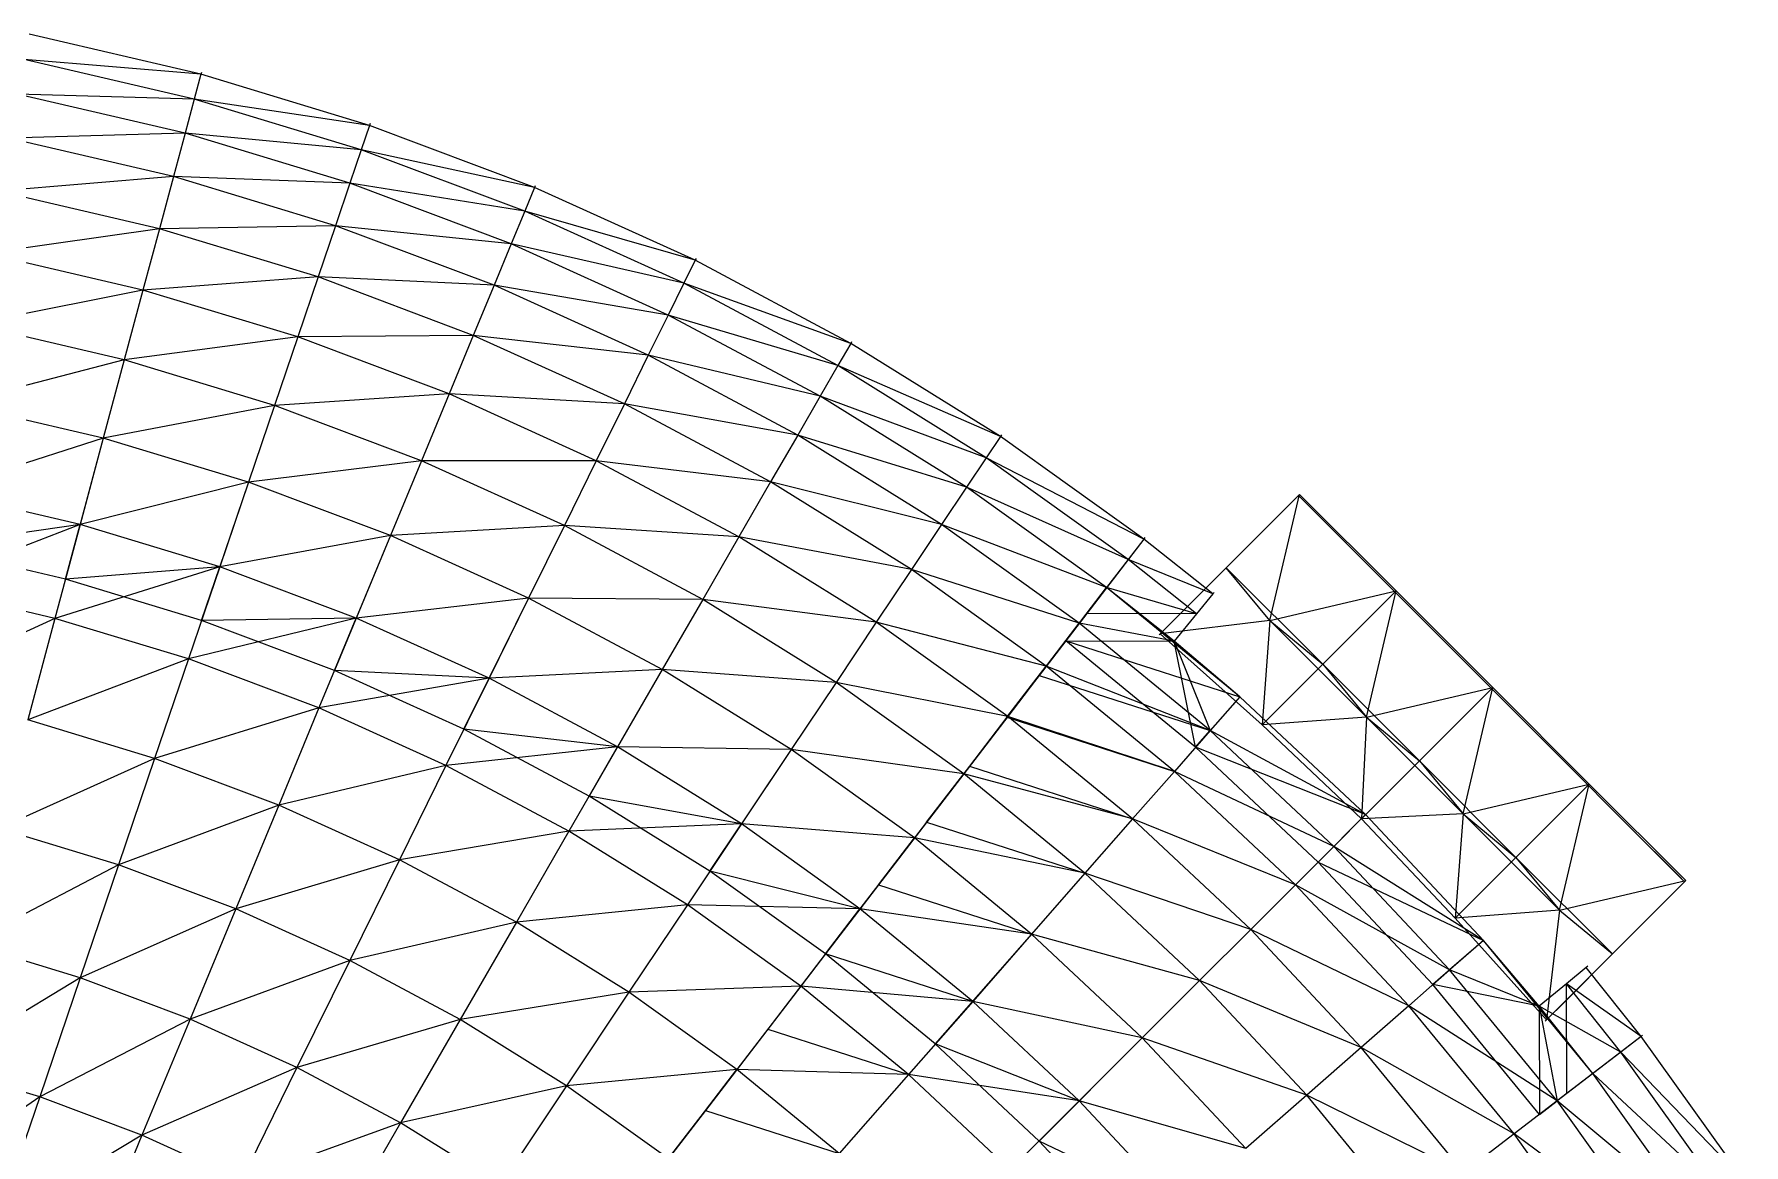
# Model space of a CAD drawing. Extents: x -1560 to 4680, y -1560 to 1560.
# Drawn here: x 307 to 1296, y 886 to 1529 of the extents above; entities that cross this region are included whole.
import ezdxf

# ---------------------------------------------------------------- set-up
doc = ezdxf.new("R2010")
doc.units = 0
doc.header["$MEASUREMENT"] = 0
for name, color, linetype in [('CONNECTOR', 11, 'Continuous'), ('HHST6X6X0.375', 13, 'Continuous'), ('HSST3X3X0.25', 2, 'Continuous'), ('L30X30X3', 1, 'Continuous'), ('TRIO25X148_A', 4, 'Continuous'), ('TRIO25X148_B', 6, 'Continuous'), ('TRIO25X148_C', 96, 'Continuous'), ('TRIO25X148_D', 3, 'Continuous'), ('TRIO25X148_E', 190, 'Continuous'), ('TRIO25X148_F', 52, 'Continuous'), ('TRIO2875X148_A', 140, 'Continuous'), ('TRIO35X148', 30, 'Continuous'), ('TRIO45X148', 5, 'Continuous'), ('W10X22', 82, 'Continuous')]:
    doc.layers.add(name, color=color, linetype=linetype)

msp = doc.modelspace()

# ---------------------------------------------------------------- linework, layer by layer
at = {"layer": 'CONNECTOR'}
for p, q in [((1038.5, 1261.94, 273), (1039.17, 1262.62, 278.92)), ((996.07, 1219.51, 282.67), (996.74, 1220.19, 288.6)), ((957.83, 1181.28, 291.39), (958.51, 1181.95, 297.31)), ((1150.22, 1150.22, 273), (1150.89, 1150.89, 278.92)), ((1261.94, 1038.49, 273), (1262.61, 1039.17, 278.92)), ((1219.51, 996.07, 282.67), (1220.19, 996.74, 288.6)), ((1181.28, 957.83, 291.39), (1181.95, 958.51, 297.31))]:
    msp.add_line(p, q, dxfattribs=at)
at = {"layer": 'HHST6X6X0.375'}
for p, q in [((403.76, 1506.84, 60), (403.47, 1505.76, 68.93)), ((501.45, 1477.21, 60), (501.08, 1476.15, 68.93)), ((596.99, 1441.25, 60), (596.56, 1440.21, 68.93)), ((689.97, 1399.12, 60), (689.47, 1398.11, 68.93)), ((780, 1351, 60), (779.44, 1350.03, 68.93)), ((866.69, 1297.09, 60), (866.07, 1296.16, 68.93)), ((949.67, 1237.63, 60), (948.98, 1236.74, 68.93)), ((989.65, 1205.9, 60), (988.94, 1205.03, 68.93)), ((1205.9, 989.65, 60), (1205.03, 988.94, 68.93)), ((1237.63, 949.67, 60), (1236.74, 948.98, 68.93))]:
    msp.add_line(p, q, dxfattribs=at)
at = {"layer": 'HSST3X3X0.25'}
for p, q in [((996.07, 1219.51, 68), (1038.5, 1261.94, 68)), ((1038.5, 1261.94, 150.5), (996.07, 1219.51, 150.5)), ((1038.5, 1261.94, 220), (996.07, 1219.51, 220)), ((1038.5, 1261.94, 273), (996.07, 1219.51, 282.67)), ((1038.5, 1261.94, 60), (1038.5, 1261.94, 68)), ((1038.5, 1261.94, 68), (1070.31, 1230.12, 68)), ((1038.5, 1261.94, 150.5), (1070.31, 1230.12, 150.5)), ((1070.31, 1230.12, 220), (1038.5, 1261.94, 220)), ((1038.5, 1261.94, 273), (1070.31, 1230.12, 273)), ((1038.5, 1261.94, 220), (1038.5, 1261.94, 273)), ((1038.5, 1261.94, 150.5), (1038.5, 1261.94, 220)), ((1038.5, 1261.94, 68), (1038.5, 1261.94, 150.5)), ((1070.31, 1230.12, 273), (1108.5, 1191.94, 273)), ((1070.31, 1230.12, 220), (1108.5, 1191.94, 220)), ((996.07, 1219.51, 282.67), (957.83, 1181.28, 291.39)), ((996.07, 1219.51, 220), (970.05, 1193.5, 220)), ((996.07, 1219.51, 150.5), (981.95, 1205.39, 150.5)), ((996.07, 1219.51, 68), (981.95, 1205.39, 150.5)), ((996.07, 1219.51, 60), (996.07, 1219.51, 68)), ((996.07, 1219.51, 220), (996.07, 1219.51, 282.67)), ((996.07, 1219.51, 150.5), (996.07, 1219.51, 220)), ((996.07, 1219.51, 68), (996.07, 1219.51, 150.5)), ((981.95, 1205.39, 150.5), (970.05, 1193.5, 220)), ((970.05, 1193.5, 220), (957.83, 1181.28, 291.39)), ((1108.5, 1191.94, 220), (1108.5, 1191.94, 273)), ((1108.5, 1191.94, 273), (1150.22, 1150.22, 273)), ((1108.5, 1191.94, 220), (1150.22, 1150.22, 220)), ((1150.22, 1150.22, 220), (1150.22, 1150.22, 273)), ((1150.22, 1150.22, 273), (1191.94, 1108.5, 273)), ((1150.22, 1150.22, 220), (1191.94, 1108.5, 220)), ((1191.94, 1108.5, 220), (1191.94, 1108.5, 273)), ((1191.94, 1108.5, 273), (1230.12, 1070.32, 273)), ((1191.94, 1108.5, 220), (1230.12, 1070.32, 220)), ((1261.94, 1038.49, 68), (1230.12, 1070.32, 68)), ((1261.94, 1038.49, 150.5), (1230.12, 1070.32, 150.5)), ((1230.12, 1070.32, 220), (1261.94, 1038.49, 220)), ((1258.41, 1042.03, 273), (1230.12, 1070.32, 273)), ((1261.94, 1038.49, 273), (1258.41, 1042.03, 273)), ((1219.51, 996.07, 68), (1261.94, 1038.49, 68)), ((1261.94, 1038.49, 150.5), (1219.51, 996.07, 150.5)), ((1261.94, 1038.49, 220), (1219.51, 996.07, 220)), ((1261.94, 1038.49, 273), (1219.51, 996.07, 282.67)), ((1261.94, 1038.49, 60), (1261.94, 1038.49, 68)), ((1261.94, 1038.49, 220), (1261.94, 1038.49, 273)), ((1261.94, 1038.49, 150.5), (1261.94, 1038.49, 220)), ((1261.94, 1038.49, 68), (1261.94, 1038.49, 150.5)), ((1219.51, 996.07, 282.67), (1181.28, 957.83, 291.39)), ((1219.51, 996.07, 220), (1193.5, 970.05, 220)), ((1219.51, 996.07, 150.5), (1205.39, 981.95, 150.5)), ((1219.51, 996.07, 68), (1205.39, 981.95, 150.5)), ((1219.51, 996.07, 60), (1219.51, 996.07, 68)), ((1219.51, 996.07, 220), (1219.51, 996.07, 282.67)), ((1219.51, 996.07, 150.5), (1219.51, 996.07, 220)), ((1219.51, 996.07, 68), (1219.51, 996.07, 150.5)), ((1205.39, 981.95, 150.5), (1193.5, 970.05, 220)), ((1193.5, 970.05, 220), (1181.28, 957.83, 291.39))]:
    msp.add_line(p, q, dxfattribs=at)
at = {"layer": 'L30X30X3'}
for p, q in [((1038.5, 1261.94, 68), (996.07, 1219.51, 150.5)), ((1038.5, 1261.94, 150.5), (996.07, 1219.51, 220)), ((1038.5, 1261.94, 220), (996.07, 1219.51, 282.67)), ((1070.31, 1230.12, 68), (1038.5, 1261.94, 150.5)), ((1070.31, 1230.12, 150.5), (1038.5, 1261.94, 220)), ((1070.31, 1230.12, 220), (1038.5, 1261.94, 273)), ((325.18, 1213.6, 744.42), (333.67, 1245.29, 767.3)), ((1108.5, 1191.94, 220), (1070.31, 1230.12, 273)), ((403.86, 1189.73, 744.42), (414.41, 1220.8, 767.3)), ((939.93, 1224.94, 162.22), (916.01, 1193.77, 154.74)), ((996.07, 1219.51, 220), (957.83, 1181.28, 291.39)), ((996.07, 1219.51, 150.5), (970.05, 1193.5, 220)), ((903.88, 1177.96, 244.63), (927.48, 1208.72, 254.46)), ((480.81, 1160.77, 744.42), (493.36, 1191.08, 767.3)), ((888.48, 1157.89, 333.15), (911.68, 1188.13, 345.29)), ((1150.22, 1150.22, 220), (1108.5, 1191.94, 273)), ((869.87, 1133.64, 420), (892.59, 1163.24, 434.41)), ((555.7, 1126.84, 744.42), (570.21, 1156.27, 767.3)), ((1150.22, 1150.22, 220), (1191.94, 1108.5, 273)), ((1004.55, 1145.47, 254.46), (978.98, 1116.32, 244.63)), ((870.27, 1134.16, 521.47), (848.12, 1105.29, 504.85)), ((628.21, 1088.08, 744.42), (644.61, 1116.5, 767.3)), ((1191.94, 1108.5, 220), (1230.12, 1070.32, 273)), ((823.31, 1072.95, 587.4), (844.81, 1100.97, 606.18)), ((698.02, 1044.67, 744.42), (716.25, 1071.95, 767.3)), ((1049.9, 1049.9, 244.63), (1077.32, 1077.32, 254.46)), ((1230.12, 1070.32, 68), (1261.94, 1038.49, 150.5)), ((1230.12, 1070.32, 150.5), (1261.94, 1038.49, 220)), ((1230.12, 1070.32, 220), (1258.41, 1042.03, 273)), ((795.52, 1036.74, 667.36), (816.29, 1063.81, 688.22)), ((1261.94, 1038.49, 68), (1219.51, 996.07, 150.5)), ((1261.94, 1038.49, 150.5), (1219.51, 996.07, 220)), ((1261.94, 1038.49, 220), (1219.51, 996.07, 282.67)), ((764.85, 996.78, 744.42), (784.83, 1022.81, 767.3)), ((1145.47, 1004.55, 254.46), (1116.32, 978.98, 244.63)), ((1219.51, 996.07, 220), (1181.28, 957.83, 291.39)), ((1219.51, 996.07, 150.5), (1193.5, 970.05, 220)), ((750.53, 978.11, 843.13), (731.43, 953.22, 818.32)), ((828.41, 944.62, 744.42), (850.04, 969.29, 767.3)), ((1224.94, 939.93, 162.22), (1193.77, 916.01, 154.74)), ((695.36, 906.21, 888.79), (713.52, 929.87, 915.44)), ((1208.72, 927.48, 254.46), (1177.96, 903.88, 244.63)), ((888.42, 888.42, 744.42), (911.62, 911.62, 767.3))]:
    msp.add_line(p, q, dxfattribs=at)
at = {"layer": 'TRIO25X148_A'}
for p, q in [((387.61, 1446.57, 345.29), (379.49, 1416.27, 434.41)), ((379.49, 1416.27, 434.41), (370, 1380.86, 521.47)), ((481.39, 1418.12, 345.29), (471.31, 1388.42, 434.41)), ((471.31, 1388.42, 434.41), (459.52, 1353.71, 521.47)), ((370, 1380.86, 521.47), (359.18, 1340.46, 606.18)), ((573.11, 1383.6, 345.29), (561.1, 1354.62, 434.41)), ((459.52, 1353.71, 521.47), (446.08, 1314.1, 606.18)), ((561.1, 1354.62, 434.41), (547.07, 1320.75, 521.47)), ((359.18, 1340.46, 606.18), (347.05, 1295.21, 688.22)), ((662.37, 1343.16, 345.29), (648.5, 1315.03, 434.41)), ((547.07, 1320.75, 521.47), (531.07, 1282.11, 606.18)), ((446.08, 1314.1, 606.18), (431.02, 1269.74, 688.22)), ((648.5, 1315.03, 434.41), (632.28, 1282.14, 521.47)), ((748.8, 1296.96, 345.29), (733.12, 1269.8, 434.41)), ((347.05, 1295.21, 688.22), (333.67, 1245.29, 767.3)), ((531.07, 1282.11, 606.18), (513.14, 1238.83, 688.22)), ((632.28, 1282.14, 521.47), (613.78, 1244.63, 606.18)), ((431.02, 1269.74, 688.22), (414.41, 1220.8, 767.3)), ((733.12, 1269.8, 434.41), (714.79, 1238.05, 521.47)), ((333.67, 1245.29, 767.3), (319.09, 1190.87, 843.13)), ((513.14, 1238.83, 688.22), (493.36, 1191.08, 767.3)), ((613.78, 1244.63, 606.18), (593.07, 1202.62, 688.22)), ((714.79, 1238.05, 521.47), (693.87, 1201.82, 606.18)), ((832.02, 1245.21, 345.29), (814.6, 1219.13, 434.41)), ((414.41, 1220.8, 767.3), (396.3, 1167.45, 843.13)), ((814.6, 1219.13, 434.41), (794.23, 1188.65, 521.47)), ((593.07, 1202.62, 688.22), (570.21, 1156.27, 767.3)), ((693.87, 1201.82, 606.18), (670.45, 1161.26, 688.22)), ((319.09, 1190.87, 843.13), (303.36, 1132.14, 915.44)), ((493.36, 1191.08, 767.3), (471.8, 1139.03, 843.13)), ((794.23, 1188.65, 521.47), (770.99, 1153.87, 606.18)), ((911.68, 1188.13, 345.29), (892.59, 1163.24, 434.41)), ((396.3, 1167.45, 843.13), (376.75, 1109.88, 915.44)), ((670.45, 1161.26, 688.22), (644.61, 1116.5, 767.3)), ((892.59, 1163.24, 434.41), (870.27, 1134.16, 521.47)), ((570.21, 1156.27, 767.3), (545.29, 1105.73, 843.13)), ((770.99, 1153.87, 606.18), (744.97, 1114.92, 688.22)), ((471.8, 1139.03, 843.13), (448.54, 1082.86, 915.44)), ((870.27, 1134.16, 521.47), (844.81, 1100.97, 606.18)), ((987.44, 1125.96, 345.29), (966.76, 1102.37, 434.41)), ((376.75, 1109.88, 915.44), (355.85, 1048.3, 983.97)), ((644.61, 1116.5, 767.3), (616.44, 1067.7, 843.13)), ((744.97, 1114.92, 688.22), (716.25, 1071.95, 767.3)), ((545.29, 1105.73, 843.13), (518.4, 1051.21, 915.44)), ((844.81, 1100.97, 606.18), (816.29, 1063.81, 688.22)), ((966.76, 1102.37, 434.41), (942.58, 1074.81, 521.47)), ((448.54, 1082.86, 915.44), (423.65, 1022.78, 983.97)), ((716.25, 1071.95, 767.3), (684.95, 1025.1, 843.13)), ((942.58, 1074.81, 521.47), (915, 1043.36, 606.18)), ((616.44, 1067.7, 843.13), (586.04, 1015.05, 915.44)), ((816.29, 1063.81, 688.22), (784.83, 1022.81, 767.3)), ((1058.96, 1058.96, 345.29), (1036.78, 1036.78, 434.41)), ((518.4, 1051.21, 915.44), (489.64, 992.88, 983.97)), ((355.85, 1048.3, 983.97), (333.66, 982.93, 1048.46)), ((915, 1043.36, 606.18), (884.12, 1008.15, 688.22)), ((1036.78, 1036.78, 434.41), (1010.86, 1010.86, 521.47)), ((423.65, 1022.78, 983.97), (397.23, 959, 1048.46)), ((684.95, 1025.1, 843.13), (651.17, 974.55, 915.44)), ((784.83, 1022.81, 767.3), (750.53, 978.11, 843.13)), ((586.04, 1015.05, 915.44), (553.53, 958.73, 983.97)), ((1010.86, 1010.86, 521.47), (981.28, 981.28, 606.18)), ((884.12, 1008.15, 688.22), (850.04, 969.29, 767.3)), ((489.64, 992.88, 983.97), (459.1, 930.97, 1048.46)), ((333.66, 982.93, 1048.46), (310.27, 914.01, 1108.7)), ((981.28, 981.28, 606.18), (948.16, 948.16, 688.22)), ((1125.96, 987.44, 345.29), (1102.37, 966.76, 434.41)), ((651.17, 974.55, 915.44), (615.04, 920.48, 983.97)), ((750.53, 978.11, 843.13), (713.52, 929.87, 915.44)), ((850.04, 969.29, 767.3), (812.89, 926.93, 843.13)), ((1102.37, 966.76, 434.41), (1074.81, 942.58, 521.47)), ((397.23, 959, 1048.46), (369.38, 891.76, 1108.7)), ((553.53, 958.73, 983.97), (519.01, 898.95, 1048.46)), ((948.16, 948.16, 688.22), (911.62, 911.62, 767.3)), ((1074.81, 942.58, 521.47), (1043.36, 915, 606.18)), ((459.1, 930.97, 1048.46), (426.91, 865.7, 1108.7)), ((713.52, 929.87, 915.44), (673.93, 878.28, 983.97)), ((615.04, 920.48, 983.97), (576.69, 863.08, 1048.46)), ((812.89, 926.93, 843.13), (772.81, 881.22, 915.44)), ((310.27, 914.01, 1108.7), (285.75, 841.79, 1164.45)), ((911.62, 911.62, 767.3), (871.78, 871.78, 843.13)), ((1043.36, 915, 606.18), (1008.15, 884.12, 688.22)), ((1188.13, 911.68, 345.29), (1163.24, 892.59, 434.41)), ((369.38, 891.76, 1108.7), (340.19, 821.3, 1164.45)), ((519.01, 898.95, 1048.46), (482.62, 835.92, 1108.7)), ((1163.24, 892.59, 434.41), (1134.16, 870.27, 521.47))]:
    msp.add_line(p, q, dxfattribs=at)
at = {"layer": 'TRIO25X148_B'}
for p, q in [((347.05, 1295.21, 688.22), (325.18, 1213.6, 744.42)), ((431.02, 1269.74, 688.22), (403.86, 1189.73, 744.42)), ((333.67, 1245.29, 767.3), (245.11, 1232.27, 744.42)), ((513.14, 1238.83, 688.22), (480.81, 1160.77, 744.42)), ((414.41, 1220.8, 767.3), (325.18, 1213.6, 744.42)), ((939.93, 1224.94, 162.22), (903.88, 1177.96, 244.63)), ((927.48, 1208.72, 254.46), (888.48, 1157.89, 333.15)), ((593.07, 1202.62, 688.22), (555.7, 1126.84, 744.42)), ((493.36, 1191.08, 767.3), (403.86, 1189.73, 744.42)), ((911.68, 1188.13, 345.29), (869.87, 1133.64, 420)), ((979.51, 1193.53, 162.22), (916.01, 1193.77, 154.74)), ((903.88, 1177.96, 244.63), (1004.55, 1145.47, 254.46)), ((903.88, 1177.96, 244.63), (966.53, 1177.72, 254.46)), ((978.98, 1116.32, 244.63), (966.53, 1177.72, 254.46)), ((570.21, 1156.27, 767.3), (480.81, 1160.77, 744.42)), ((670.45, 1161.26, 688.22), (628.21, 1088.08, 744.42)), ((892.59, 1163.24, 434.41), (848.12, 1105.29, 504.85)), ((888.48, 1157.89, 333.15), (987.44, 1125.96, 345.29)), ((870.27, 1134.16, 521.47), (823.31, 1072.95, 587.4)), ((869.87, 1133.64, 420), (966.76, 1102.37, 434.41)), ((644.61, 1116.5, 767.3), (555.7, 1126.84, 744.42)), ((978.98, 1116.32, 244.63), (987.44, 1125.96, 345.29)), ((744.97, 1114.92, 688.22), (698.02, 1044.67, 744.42)), ((1077.32, 1077.32, 254.46), (978.98, 1116.32, 244.63)), ((844.81, 1100.97, 606.18), (795.52, 1036.74, 667.36)), ((848.12, 1105.29, 504.85), (942.58, 1074.81, 521.47)), ((716.25, 1071.95, 767.3), (628.21, 1088.08, 744.42)), ((823.31, 1072.95, 587.4), (915, 1043.36, 606.18)), ((816.29, 1063.81, 688.22), (764.85, 996.78, 744.42)), ((1049.9, 1049.9, 244.63), (1058.96, 1058.96, 345.29)), ((1049.9, 1049.9, 244.63), (1145.47, 1004.55, 254.46)), ((784.83, 1022.81, 767.3), (698.02, 1044.67, 744.42)), ((795.52, 1036.74, 667.36), (884.12, 1008.15, 688.22)), ((784.83, 1022.81, 767.3), (731.43, 953.22, 818.32)), ((884.12, 1008.15, 688.22), (828.41, 944.62, 744.42)), ((850.04, 969.29, 767.3), (764.85, 996.78, 744.42)), ((1116.32, 978.98, 244.63), (1125.96, 987.44, 345.29)), ((1193.77, 916.01, 154.74), (1193.53, 979.51, 162.22)), ((750.53, 978.11, 843.13), (695.36, 906.21, 888.79)), ((1177.72, 966.53, 254.46), (1116.32, 978.98, 244.63)), ((1177.72, 966.53, 254.46), (1177.96, 903.88, 244.63)), ((731.43, 953.22, 818.32), (812.89, 926.93, 843.13)), ((911.62, 911.62, 767.3), (828.41, 944.62, 744.42)), ((948.16, 948.16, 688.22), (888.42, 888.42, 744.42)), ((713.52, 929.87, 915.44), (656.78, 855.93, 955.58)), ((695.36, 906.21, 888.79), (772.81, 881.22, 915.44)), ((969.29, 850.04, 767.3), (888.42, 888.42, 744.42))]:
    msp.add_line(p, q, dxfattribs=at)
at = {"layer": 'TRIO25X148_C'}
for p, q in [((403.47, 1505.76, 68.93), (304.12, 1528.92, 68.93)), ((399.62, 1491.39, 162.22), (301.22, 1514.34, 162.22)), ((501.08, 1476.15, 68.93), (403.47, 1505.76, 68.93)), ((394.33, 1471.64, 254.46), (297.23, 1494.28, 254.46)), ((496.3, 1462.06, 162.22), (399.62, 1491.39, 162.22)), ((596.56, 1440.21, 68.93), (501.08, 1476.15, 68.93)), ((387.61, 1446.57, 345.29), (292.17, 1468.82, 345.29)), ((489.73, 1442.7, 254.46), (394.33, 1471.64, 254.46)), ((590.87, 1426.47, 162.22), (496.3, 1462.06, 162.22)), ((481.39, 1418.12, 345.29), (387.61, 1446.57, 345.29)), ((379.49, 1416.27, 434.41), (286.05, 1438.06, 434.41)), ((583.04, 1407.58, 254.46), (489.73, 1442.7, 254.46)), ((689.47, 1398.11, 68.93), (596.56, 1440.21, 68.93)), ((682.9, 1384.78, 162.22), (590.87, 1426.47, 162.22)), ((471.31, 1388.42, 434.41), (379.49, 1416.27, 434.41)), ((573.11, 1383.6, 345.29), (481.39, 1418.12, 345.29)), ((673.85, 1366.43, 254.46), (583.04, 1407.58, 254.46)), ((370, 1380.86, 521.47), (278.9, 1402.1, 521.47)), ((779.44, 1350.03, 68.93), (689.47, 1398.11, 68.93)), ((561.1, 1354.62, 434.41), (471.31, 1388.42, 434.41)), ((772, 1337.15, 162.22), (682.9, 1384.78, 162.22)), ((459.52, 1353.71, 521.47), (370, 1380.86, 521.47)), ((662.37, 1343.16, 345.29), (573.11, 1383.6, 345.29)), ((761.78, 1319.44, 254.46), (673.85, 1366.43, 254.46)), ((359.18, 1340.46, 606.18), (270.74, 1361.08, 606.18)), ((547.07, 1320.75, 521.47), (459.52, 1353.71, 521.47)), ((648.5, 1315.03, 434.41), (561.1, 1354.62, 434.41)), ((866.07, 1296.16, 68.93), (779.44, 1350.03, 68.93)), ((446.08, 1314.1, 606.18), (359.18, 1340.46, 606.18)), ((748.8, 1296.96, 345.29), (662.37, 1343.16, 345.29)), ((857.8, 1283.79, 162.22), (772, 1337.15, 162.22)), ((632.28, 1282.14, 521.47), (547.07, 1320.75, 521.47)), ((846.44, 1266.79, 254.46), (761.78, 1319.44, 254.46)), ((347.05, 1295.21, 688.22), (261.6, 1315.14, 688.22)), ((531.07, 1282.11, 606.18), (446.08, 1314.1, 606.18)), ((733.12, 1269.8, 434.41), (648.5, 1315.03, 434.41)), ((832.02, 1245.21, 345.29), (748.8, 1296.96, 345.29)), ((948.98, 1236.74, 68.93), (866.07, 1296.16, 68.93)), ((431.02, 1269.74, 688.22), (347.05, 1295.21, 688.22)), ((613.78, 1244.63, 606.18), (531.07, 1282.11, 606.18)), ((714.79, 1238.05, 521.47), (632.28, 1282.14, 521.47)), ((939.93, 1224.94, 162.22), (857.8, 1283.79, 162.22)), ((513.14, 1238.83, 688.22), (431.02, 1269.74, 688.22)), ((814.6, 1219.13, 434.41), (733.12, 1269.8, 434.41)), ((927.48, 1208.72, 254.46), (846.44, 1266.79, 254.46)), ((333.67, 1245.29, 767.3), (251.51, 1264.45, 767.3)), ((414.41, 1220.8, 767.3), (333.67, 1245.29, 767.3)), ((593.07, 1202.62, 688.22), (513.14, 1238.83, 688.22)), ((693.87, 1201.82, 606.18), (613.78, 1244.63, 606.18)), ((794.23, 1188.65, 521.47), (714.79, 1238.05, 521.47)), ((911.68, 1188.13, 345.29), (832.02, 1245.21, 345.29)), ((988.94, 1205.03, 68.93), (948.98, 1236.74, 68.93)), ((493.36, 1191.08, 767.3), (414.41, 1220.8, 767.3)), ((892.59, 1163.24, 434.41), (814.6, 1219.13, 434.41)), ((979.51, 1193.53, 162.22), (939.93, 1224.94, 162.22)), ((319.09, 1190.87, 843.13), (240.52, 1209.19, 843.13)), ((1004.55, 1145.47, 254.46), (927.48, 1208.72, 254.46)), ((966.53, 1177.72, 254.46), (927.48, 1208.72, 254.46)), ((670.45, 1161.26, 688.22), (593.07, 1202.62, 688.22)), ((770.99, 1153.87, 606.18), (693.87, 1201.82, 606.18)), ((396.3, 1167.45, 843.13), (319.09, 1190.87, 843.13)), ((570.21, 1156.27, 767.3), (493.36, 1191.08, 767.3)), ((870.27, 1134.16, 521.47), (794.23, 1188.65, 521.47)), ((987.44, 1125.96, 345.29), (911.68, 1188.13, 345.29)), ((1004.55, 1145.47, 254.46), (966.53, 1177.72, 254.46)), ((471.8, 1139.03, 843.13), (396.3, 1167.45, 843.13)), ((744.97, 1114.92, 688.22), (670.45, 1161.26, 688.22)), ((966.76, 1102.37, 434.41), (892.59, 1163.24, 434.41)), ((644.61, 1116.5, 767.3), (570.21, 1156.27, 767.3)), ((844.81, 1100.97, 606.18), (770.99, 1153.87, 606.18)), ((545.29, 1105.73, 843.13), (471.8, 1139.03, 843.13)), ((1077.32, 1077.32, 254.46), (1004.55, 1145.47, 254.46)), ((376.75, 1109.88, 915.44), (303.36, 1132.14, 915.44)), ((942.58, 1074.81, 521.47), (870.27, 1134.16, 521.47)), ((1058.96, 1058.96, 345.29), (987.44, 1125.96, 345.29)), ((448.54, 1082.86, 915.44), (376.75, 1109.88, 915.44)), ((716.25, 1071.95, 767.3), (644.61, 1116.5, 767.3)), ((816.29, 1063.81, 688.22), (744.97, 1114.92, 688.22)), ((616.44, 1067.7, 843.13), (545.29, 1105.73, 843.13)), ((915, 1043.36, 606.18), (844.81, 1100.97, 606.18)), ((1036.78, 1036.78, 434.41), (966.76, 1102.37, 434.41)), ((518.4, 1051.21, 915.44), (448.54, 1082.86, 915.44)), ((355.85, 1048.3, 983.97), (286.52, 1069.33, 983.97)), ((784.83, 1022.81, 767.3), (716.25, 1071.95, 767.3)), ((1010.86, 1010.86, 521.47), (942.58, 1074.81, 521.47)), ((1145.47, 1004.55, 254.46), (1077.32, 1077.32, 254.46)), ((684.95, 1025.1, 843.13), (616.44, 1067.7, 843.13)), ((884.12, 1008.15, 688.22), (816.29, 1063.81, 688.22)), ((1125.96, 987.44, 345.29), (1058.96, 1058.96, 345.29)), ((586.04, 1015.05, 915.44), (518.4, 1051.21, 915.44)), ((423.65, 1022.78, 983.97), (355.85, 1048.3, 983.97)), ((981.28, 981.28, 606.18), (915, 1043.36, 606.18)), ((1102.37, 966.76, 434.41), (1036.78, 1036.78, 434.41)), ((489.64, 992.88, 983.97), (423.65, 1022.78, 983.97)), ((750.53, 978.11, 843.13), (684.95, 1025.1, 843.13)), ((850.04, 969.29, 767.3), (784.83, 1022.81, 767.3)), ((651.17, 974.55, 915.44), (586.04, 1015.05, 915.44)), ((1074.81, 942.58, 521.47), (1010.86, 1010.86, 521.47)), ((333.66, 982.93, 1048.46), (268.66, 1002.65, 1048.46)), ((948.16, 948.16, 688.22), (884.12, 1008.15, 688.22)), ((1208.72, 927.48, 254.46), (1145.47, 1004.55, 254.46)), ((1177.72, 966.53, 254.46), (1145.47, 1004.55, 254.46)), ((553.53, 958.73, 983.97), (489.64, 992.88, 983.97)), ((397.23, 959, 1048.46), (333.66, 982.93, 1048.46)), ((1043.36, 915, 606.18), (981.28, 981.28, 606.18)), ((1188.13, 911.68, 345.29), (1125.96, 987.44, 345.29)), ((1224.94, 939.93, 162.22), (1193.53, 979.51, 162.22)), ((1236.74, 948.98, 68.93), (1205.03, 988.94, 68.93)), ((713.52, 929.87, 915.44), (651.17, 974.55, 915.44)), ((812.89, 926.93, 843.13), (750.53, 978.11, 843.13)), ((911.62, 911.62, 767.3), (850.04, 969.29, 767.3)), ((1163.24, 892.59, 434.41), (1102.37, 966.76, 434.41)), ((1208.72, 927.48, 254.46), (1177.72, 966.53, 254.46)), ((459.1, 930.97, 1048.46), (397.23, 959, 1048.46)), ((615.04, 920.48, 983.97), (553.53, 958.73, 983.97)), ((1008.15, 884.12, 688.22), (948.16, 948.16, 688.22)), ((1134.16, 870.27, 521.47), (1074.81, 942.58, 521.47)), ((1283.79, 857.8, 162.22), (1224.94, 939.93, 162.22)), ((1296.16, 866.07, 68.93), (1236.74, 948.98, 68.93)), ((310.27, 914.01, 1108.7), (249.82, 932.35, 1108.7)), ((519.01, 898.95, 1048.46), (459.1, 930.97, 1048.46)), ((772.81, 881.22, 915.44), (713.52, 929.87, 915.44)), ((673.93, 878.28, 983.97), (615.04, 920.48, 983.97)), ((871.78, 871.78, 843.13), (812.89, 926.93, 843.13)), ((1266.79, 846.44, 254.46), (1208.72, 927.48, 254.46)), ((369.38, 891.76, 1108.7), (310.27, 914.01, 1108.7)), ((969.29, 850.04, 767.3), (911.62, 911.62, 767.3)), ((1100.97, 844.81, 606.18), (1043.36, 915, 606.18)), ((1245.21, 832.02, 345.29), (1188.13, 911.68, 345.29)), ((426.91, 865.7, 1108.7), (369.38, 891.76, 1108.7)), ((576.69, 863.08, 1048.46), (519.01, 898.95, 1048.46)), ((1219.13, 814.6, 434.41), (1163.24, 892.59, 434.41))]:
    msp.add_line(p, q, dxfattribs=at)
at = {"layer": 'TRIO25X148_D'}
for p, q in [((394.33, 1471.64, 254.46), (292.17, 1468.82, 345.29)), ((387.61, 1446.57, 345.29), (286.05, 1438.06, 434.41)), ((489.73, 1442.7, 254.46), (387.61, 1446.57, 345.29)), ((379.49, 1416.27, 434.41), (278.9, 1402.1, 521.47)), ((481.39, 1418.12, 345.29), (379.49, 1416.27, 434.41)), ((583.04, 1407.58, 254.46), (481.39, 1418.12, 345.29)), ((471.31, 1388.42, 434.41), (370, 1380.86, 521.47)), ((573.11, 1383.6, 345.29), (471.31, 1388.42, 434.41)), ((370, 1380.86, 521.47), (270.74, 1361.08, 606.18)), ((673.85, 1366.43, 254.46), (573.11, 1383.6, 345.29)), ((459.52, 1353.71, 521.47), (359.18, 1340.46, 606.18)), ((561.1, 1354.62, 434.41), (459.52, 1353.71, 521.47)), ((662.37, 1343.16, 345.29), (561.1, 1354.62, 434.41)), ((359.18, 1340.46, 606.18), (261.6, 1315.14, 688.22)), ((761.78, 1319.44, 254.46), (662.37, 1343.16, 345.29)), ((547.07, 1320.75, 521.47), (446.08, 1314.1, 606.18)), ((648.5, 1315.03, 434.41), (547.07, 1320.75, 521.47)), ((446.08, 1314.1, 606.18), (347.05, 1295.21, 688.22)), ((748.8, 1296.96, 345.29), (648.5, 1315.03, 434.41)), ((846.44, 1266.79, 254.46), (748.8, 1296.96, 345.29)), ((347.05, 1295.21, 688.22), (251.51, 1264.45, 767.3)), ((531.07, 1282.11, 606.18), (431.02, 1269.74, 688.22)), ((632.28, 1282.14, 521.47), (531.07, 1282.11, 606.18)), ((733.12, 1269.8, 434.41), (632.28, 1282.14, 521.47)), ((431.02, 1269.74, 688.22), (333.67, 1245.29, 767.3)), ((832.02, 1245.21, 345.29), (733.12, 1269.8, 434.41)), ((333.67, 1245.29, 767.3), (240.52, 1209.19, 843.13)), ((513.14, 1238.83, 688.22), (414.41, 1220.8, 767.3)), ((613.78, 1244.63, 606.18), (513.14, 1238.83, 688.22)), ((714.79, 1238.05, 521.47), (613.78, 1244.63, 606.18)), ((814.6, 1219.13, 434.41), (714.79, 1238.05, 521.47)), ((414.41, 1220.8, 767.3), (319.09, 1190.87, 843.13)), ((911.68, 1188.13, 345.29), (814.6, 1219.13, 434.41)), ((593.07, 1202.62, 688.22), (493.36, 1191.08, 767.3)), ((693.87, 1201.82, 606.18), (593.07, 1202.62, 688.22)), ((794.23, 1188.65, 521.47), (693.87, 1201.82, 606.18)), ((319.09, 1190.87, 843.13), (228.66, 1149.56, 915.44)), ((493.36, 1191.08, 767.3), (396.3, 1167.45, 843.13)), ((892.59, 1163.24, 434.41), (794.23, 1188.65, 521.47)), ((396.3, 1167.45, 843.13), (303.36, 1132.14, 915.44)), ((670.45, 1161.26, 688.22), (570.21, 1156.27, 767.3)), ((770.99, 1153.87, 606.18), (670.45, 1161.26, 688.22)), ((987.44, 1125.96, 345.29), (892.59, 1163.24, 434.41)), ((570.21, 1156.27, 767.3), (471.8, 1139.03, 843.13)), ((870.27, 1134.16, 521.47), (770.99, 1153.87, 606.18)), ((471.8, 1139.03, 843.13), (376.75, 1109.88, 915.44)), ((966.76, 1102.37, 434.41), (870.27, 1134.16, 521.47)), ((376.75, 1109.88, 915.44), (286.52, 1069.33, 983.97)), ((644.61, 1116.5, 767.3), (545.29, 1105.73, 843.13)), ((744.97, 1114.92, 688.22), (644.61, 1116.5, 767.3)), ((844.81, 1100.97, 606.18), (744.97, 1114.92, 688.22)), ((545.29, 1105.73, 843.13), (448.54, 1082.86, 915.44)), ((942.58, 1074.81, 521.47), (844.81, 1100.97, 606.18)), ((1058.96, 1058.96, 345.29), (966.76, 1102.37, 434.41)), ((448.54, 1082.86, 915.44), (355.85, 1048.3, 983.97)), ((716.25, 1071.95, 767.3), (616.44, 1067.7, 843.13)), ((816.29, 1063.81, 688.22), (716.25, 1071.95, 767.3)), ((1036.78, 1036.78, 434.41), (942.58, 1074.81, 521.47)), ((616.44, 1067.7, 843.13), (518.4, 1051.21, 915.44)), ((915, 1043.36, 606.18), (816.29, 1063.81, 688.22)), ((518.4, 1051.21, 915.44), (423.65, 1022.78, 983.97)), ((355.85, 1048.3, 983.97), (268.66, 1002.65, 1048.46)), ((1010.86, 1010.86, 521.47), (915, 1043.36, 606.18)), ((1125.96, 987.44, 345.29), (1036.78, 1036.78, 434.41)), ((423.65, 1022.78, 983.97), (333.66, 982.93, 1048.46)), ((684.95, 1025.1, 843.13), (586.04, 1015.05, 915.44)), ((784.83, 1022.81, 767.3), (684.95, 1025.1, 843.13)), ((884.12, 1008.15, 688.22), (784.83, 1022.81, 767.3)), ((586.04, 1015.05, 915.44), (489.64, 992.88, 983.97)), ((1102.37, 966.76, 434.41), (1010.86, 1010.86, 521.47)), ((981.28, 981.28, 606.18), (884.12, 1008.15, 688.22)), ((489.64, 992.88, 983.97), (397.23, 959, 1048.46)), ((333.66, 982.93, 1048.46), (249.82, 932.35, 1108.7)), ((1074.81, 942.58, 521.47), (981.28, 981.28, 606.18)), ((651.17, 974.55, 915.44), (553.53, 958.73, 983.97)), ((750.53, 978.11, 843.13), (651.17, 974.55, 915.44)), ((850.04, 969.29, 767.3), (750.53, 978.11, 843.13)), ((948.16, 948.16, 688.22), (850.04, 969.29, 767.3)), ((1188.13, 911.68, 345.29), (1102.37, 966.76, 434.41)), ((397.23, 959, 1048.46), (310.27, 914.01, 1108.7)), ((553.53, 958.73, 983.97), (459.1, 930.97, 1048.46)), ((1043.36, 915, 606.18), (948.16, 948.16, 688.22)), ((1163.24, 892.59, 434.41), (1074.81, 942.58, 521.47)), ((459.1, 930.97, 1048.46), (369.38, 891.76, 1108.7)), ((713.52, 929.87, 915.44), (615.04, 920.48, 983.97)), ((812.89, 926.93, 843.13), (713.52, 929.87, 915.44)), ((615.04, 920.48, 983.97), (519.01, 898.95, 1048.46)), ((911.62, 911.62, 767.3), (812.89, 926.93, 843.13)), ((310.27, 914.01, 1108.7), (230.08, 858.68, 1164.45)), ((1008.15, 884.12, 688.22), (911.62, 911.62, 767.3)), ((1134.16, 870.27, 521.47), (1043.36, 915, 606.18)), ((369.38, 891.76, 1108.7), (285.75, 841.79, 1164.45)), ((519.01, 898.95, 1048.46), (426.91, 865.7, 1108.7)), ((1245.21, 832.02, 345.29), (1163.24, 892.59, 434.41))]:
    msp.add_line(p, q, dxfattribs=at)
at = {"layer": 'TRIO25X148_E'}
for p, q in [((1039.17, 1262.62, 278.92), (996.74, 1220.19, 288.6)), ((1021.97, 1189.56, 264.9), (1039.17, 1262.62, 278.92)), ((1039.17, 1262.62, 278.92), (1095.03, 1206.75, 278.92)), ((996.74, 1220.19, 288.6), (958.51, 1181.95, 297.31)), ((1052.6, 1164.33, 288.6), (996.74, 1220.19, 288.6)), ((1021.97, 1189.56, 264.9), (996.74, 1220.19, 288.6)), ((1021.97, 1189.56, 264.9), (1095.03, 1206.75, 278.92)), ((1052.6, 1164.33, 288.6), (1095.03, 1206.75, 278.92)), ((1077.83, 1133.7, 264.9), (1095.03, 1206.75, 278.92)), ((1095.03, 1206.75, 278.92), (1150.89, 1150.89, 278.92)), ((1021.97, 1189.56, 264.9), (958.51, 1181.95, 297.31)), ((1021.97, 1189.56, 264.9), (1017.47, 1129.19, 296.61)), ((1021.97, 1189.56, 264.9), (1052.6, 1164.33, 288.6)), ((1077.83, 1133.7, 264.9), (1021.97, 1189.56, 264.9)), ((1017.47, 1129.19, 296.61), (958.51, 1181.95, 297.31)), ((1017.47, 1129.19, 296.61), (1052.6, 1164.33, 288.6)), ((1108.47, 1108.47, 288.6), (1052.6, 1164.33, 288.6)), ((1052.6, 1164.33, 288.6), (1077.83, 1133.7, 264.9)), ((1077.83, 1133.7, 264.9), (1150.89, 1150.89, 278.92)), ((1150.89, 1150.89, 278.92), (1108.47, 1108.47, 288.6)), ((1133.7, 1077.83, 264.9), (1150.89, 1150.89, 278.92)), ((1150.89, 1150.89, 278.92), (1206.75, 1095.03, 278.92)), ((1077.83, 1133.7, 264.9), (1017.47, 1129.19, 296.61)), ((1074.97, 1074.97, 296.23), (1017.47, 1129.19, 296.61)), ((1077.83, 1133.7, 264.9), (1074.97, 1074.97, 296.23)), ((1077.83, 1133.7, 264.9), (1133.7, 1077.83, 264.9)), ((1077.83, 1133.7, 264.9), (1108.47, 1108.47, 288.6)), ((1108.47, 1108.47, 288.6), (1074.97, 1074.97, 296.23)), ((1164.33, 1052.6, 288.6), (1108.47, 1108.47, 288.6)), ((1108.47, 1108.47, 288.6), (1133.7, 1077.83, 264.9)), ((1133.7, 1077.83, 264.9), (1206.75, 1095.03, 278.92)), ((1164.33, 1052.6, 288.6), (1206.75, 1095.03, 278.92)), ((1189.56, 1021.97, 264.9), (1206.75, 1095.03, 278.92)), ((1262.61, 1039.17, 278.92), (1206.75, 1095.03, 278.92)), ((1133.7, 1077.83, 264.9), (1074.97, 1074.97, 296.23)), ((1129.19, 1017.47, 296.61), (1074.97, 1074.97, 296.23)), ((1133.7, 1077.83, 264.9), (1129.19, 1017.47, 296.61)), ((1133.7, 1077.83, 264.9), (1189.56, 1021.97, 264.9)), ((1133.7, 1077.83, 264.9), (1164.33, 1052.6, 288.6)), ((1129.19, 1017.47, 296.61), (1164.33, 1052.6, 288.6)), ((1220.19, 996.74, 288.6), (1164.33, 1052.6, 288.6)), ((1164.33, 1052.6, 288.6), (1189.56, 1021.97, 264.9)), ((1189.56, 1021.97, 264.9), (1262.61, 1039.17, 278.92)), ((1262.61, 1039.17, 278.92), (1220.19, 996.74, 288.6)), ((1189.56, 1021.97, 264.9), (1129.19, 1017.47, 296.61)), ((1189.56, 1021.97, 264.9), (1181.95, 958.51, 297.31)), ((1189.56, 1021.97, 264.9), (1220.19, 996.74, 288.6)), ((1181.95, 958.51, 297.31), (1129.19, 1017.47, 296.61)), ((1220.19, 996.74, 288.6), (1181.95, 958.51, 297.31))]:
    msp.add_line(p, q, dxfattribs=at)
at = {"layer": 'TRIO25X148_F'}
for p, q in [((325.18, 1213.6, 744.42), (245.11, 1232.27, 744.42)), ((403.86, 1189.73, 744.42), (325.18, 1213.6, 744.42)), ((480.81, 1160.77, 744.42), (403.86, 1189.73, 744.42)), ((978.98, 1116.32, 244.63), (903.88, 1177.96, 244.63)), ((555.7, 1126.84, 744.42), (480.81, 1160.77, 744.42)), ((628.21, 1088.08, 744.42), (555.7, 1126.84, 744.42)), ((1049.9, 1049.9, 244.63), (978.98, 1116.32, 244.63)), ((698.02, 1044.67, 744.42), (628.21, 1088.08, 744.42)), ((823.31, 1072.95, 587.4), (795.52, 1036.74, 667.36)), ((1116.32, 978.98, 244.63), (1049.9, 1049.9, 244.63)), ((764.85, 996.78, 744.42), (698.02, 1044.67, 744.42)), ((795.52, 1036.74, 667.36), (764.85, 996.78, 744.42)), ((764.85, 996.78, 744.42), (731.43, 953.22, 818.32)), ((828.41, 944.62, 744.42), (764.85, 996.78, 744.42)), ((1177.96, 903.88, 244.63), (1116.32, 978.98, 244.63)), ((731.43, 953.22, 818.32), (695.36, 906.21, 888.79)), ((888.42, 888.42, 744.42), (828.41, 944.62, 744.42)), ((695.36, 906.21, 888.79), (656.78, 855.93, 955.58)), ((944.62, 828.41, 744.42), (888.42, 888.42, 744.42))]:
    msp.add_line(p, q, dxfattribs=at)
at = {"layer": 'TRIO2875X148_A'}
for p, q in [((403.47, 1505.76, 68.93), (301.22, 1514.34, 162.22)), ((399.62, 1491.39, 162.22), (297.23, 1494.28, 254.46)), ((399.62, 1491.39, 162.22), (394.33, 1471.64, 254.46)), ((501.08, 1476.15, 68.93), (399.62, 1491.39, 162.22)), ((394.33, 1471.64, 254.46), (387.61, 1446.57, 345.29)), ((496.3, 1462.06, 162.22), (394.33, 1471.64, 254.46)), ((496.3, 1462.06, 162.22), (489.73, 1442.7, 254.46)), ((596.56, 1440.21, 68.93), (496.3, 1462.06, 162.22)), ((489.73, 1442.7, 254.46), (481.39, 1418.12, 345.29)), ((590.87, 1426.47, 162.22), (489.73, 1442.7, 254.46)), ((590.87, 1426.47, 162.22), (583.04, 1407.58, 254.46)), ((689.47, 1398.11, 68.93), (590.87, 1426.47, 162.22)), ((583.04, 1407.58, 254.46), (573.11, 1383.6, 345.29)), ((682.9, 1384.78, 162.22), (583.04, 1407.58, 254.46)), ((682.9, 1384.78, 162.22), (673.85, 1366.43, 254.46)), ((779.44, 1350.03, 68.93), (682.9, 1384.78, 162.22)), ((673.85, 1366.43, 254.46), (662.37, 1343.16, 345.29)), ((772, 1337.15, 162.22), (673.85, 1366.43, 254.46)), ((772, 1337.15, 162.22), (761.78, 1319.44, 254.46)), ((866.07, 1296.16, 68.93), (772, 1337.15, 162.22)), ((761.78, 1319.44, 254.46), (748.8, 1296.96, 345.29)), ((857.8, 1283.79, 162.22), (761.78, 1319.44, 254.46)), ((857.8, 1283.79, 162.22), (846.44, 1266.79, 254.46)), ((846.44, 1266.79, 254.46), (832.02, 1245.21, 345.29)), ((939.93, 1224.94, 162.22), (927.48, 1208.72, 254.46)), ((927.48, 1208.72, 254.46), (911.68, 1188.13, 345.29)), ((916.01, 1193.77, 154.74), (903.88, 1177.96, 244.63)), ((903.88, 1177.96, 244.63), (888.48, 1157.89, 333.15)), ((888.48, 1157.89, 333.15), (869.87, 1133.64, 420)), ((1004.55, 1145.47, 254.46), (987.44, 1125.96, 345.29)), ((869.87, 1133.64, 420), (848.12, 1105.29, 504.85)), ((848.12, 1105.29, 504.85), (823.31, 1072.95, 587.4)), ((1077.32, 1077.32, 254.46), (1058.96, 1058.96, 345.29)), ((1145.47, 1004.55, 254.46), (1125.96, 987.44, 345.29)), ((1224.94, 939.93, 162.22), (1208.72, 927.48, 254.46)), ((1208.72, 927.48, 254.46), (1188.13, 911.68, 345.29)), ((1193.77, 916.01, 154.74), (1177.96, 903.88, 244.63)), ((1177.96, 903.88, 244.63), (1188.13, 911.68, 345.29))]:
    msp.add_line(p, q, dxfattribs=at)
at = {"layer": 'TRIO35X148'}
for p, q in [((948.98, 1236.74, 68.93), (857.8, 1283.79, 162.22)), ((939.93, 1224.94, 162.22), (846.44, 1266.79, 254.46)), ((927.48, 1208.72, 254.46), (832.02, 1245.21, 345.29)), ((948.98, 1236.74, 68.93), (916.01, 1193.77, 154.74)), ((988.94, 1205.03, 68.93), (939.93, 1224.94, 162.22)), ((979.51, 1193.53, 162.22), (927.48, 1208.72, 254.46)), ((966.53, 1177.72, 254.46), (911.68, 1188.13, 345.29)), ((966.53, 1177.72, 254.46), (987.44, 1125.96, 345.29)), ((1077.32, 1077.32, 254.46), (987.44, 1125.96, 345.29)), ((1145.47, 1004.55, 254.46), (1058.96, 1058.96, 345.29)), ((1177.72, 966.53, 254.46), (1125.96, 987.44, 345.29)), ((1236.74, 948.98, 68.93), (1193.53, 979.51, 162.22)), ((1224.94, 939.93, 162.22), (1177.72, 966.53, 254.46)), ((1177.72, 966.53, 254.46), (1188.13, 911.68, 345.29)), ((1236.74, 948.98, 68.93), (1193.77, 916.01, 154.74)), ((1296.16, 866.07, 68.93), (1224.94, 939.93, 162.22)), ((1283.79, 857.8, 162.22), (1208.72, 927.48, 254.46)), ((1266.79, 846.44, 254.46), (1188.13, 911.68, 345.29))]:
    msp.add_line(p, q, dxfattribs=at)
at = {"layer": 'TRIO45X148'}
for p, q in [((403.47, 1505.76, 68.93), (399.62, 1491.39, 162.22)), ((501.08, 1476.15, 68.93), (496.3, 1462.06, 162.22)), ((596.56, 1440.21, 68.93), (590.87, 1426.47, 162.22)), ((689.47, 1398.11, 68.93), (682.9, 1384.78, 162.22)), ((779.44, 1350.03, 68.93), (772, 1337.15, 162.22)), ((866.07, 1296.16, 68.93), (857.8, 1283.79, 162.22)), ((948.98, 1236.74, 68.93), (939.93, 1224.94, 162.22)), ((988.94, 1205.03, 68.93), (979.51, 1193.53, 162.22)), ((979.51, 1193.53, 162.22), (966.53, 1177.72, 254.46)), ((1193.53, 979.51, 162.22), (1177.72, 966.53, 254.46)), ((1205.03, 988.94, 68.93), (1193.53, 979.51, 162.22)), ((1236.74, 948.98, 68.93), (1224.94, 939.93, 162.22))]:
    msp.add_line(p, q, dxfattribs=at)
at = {"layer": 'W10X22'}
for points in [[(1070.31, 1230.12, 0), (1070.31, 1230.12, 68), (1070.31, 1230.12, 150.5), (1070.31, 1230.12, 220), (1070.31, 1230.12, 273)], [(1230.12, 1070.32, 0), (1230.12, 1070.32, 68), (1230.12, 1070.32, 150.5), (1230.12, 1070.32, 220), (1230.12, 1070.32, 273)]]:
    msp.add_polyline3d(points, dxfattribs=at)

doc.saveas('drawing.dxf')
